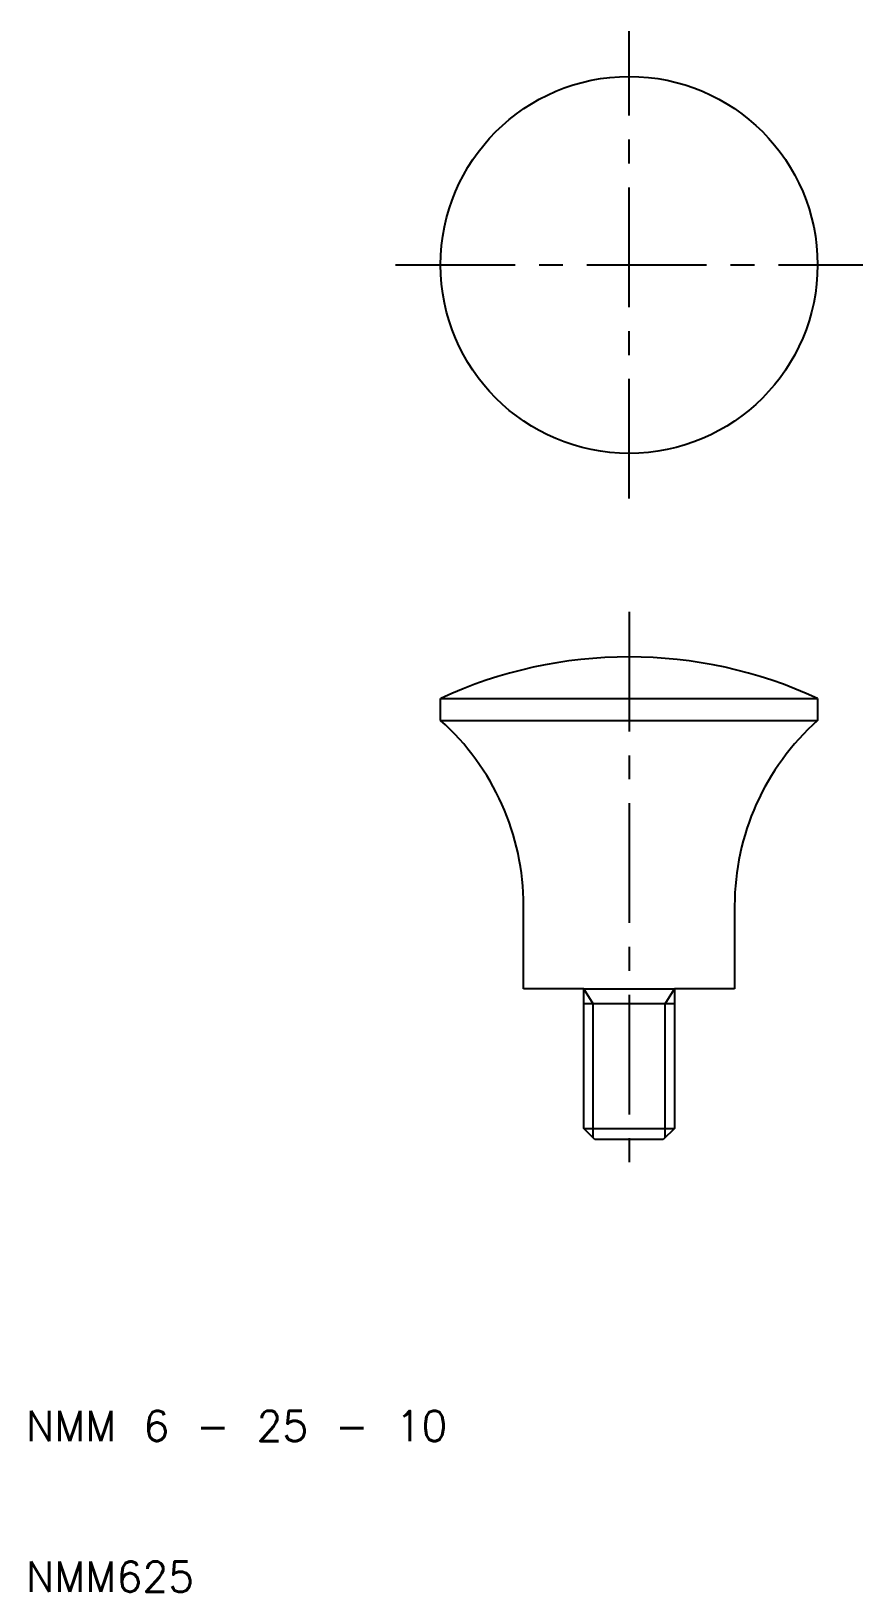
# Model space of a CAD drawing. Extents: x 10 to 66, y 10 to 114.
import ezdxf

# ---------------------------------------------------------------- set-up
doc = ezdxf.new("R2010")
doc.units = 0
doc.header["$LTSCALE"] = 0.25
doc.linetypes.add('CENTER', pattern=[50.8, 31.75, -6.35, 6.35, -6.35])
doc.layers.get('0').update_dxf_attribs({"linetype": 'CONTINUOUS'})
doc.layers.add('CENTER', color=1, linetype='CENTER')
doc.styles.get("Standard").update_dxf_attribs({"font": 'txt.shx', "bigfont": 'extfont.shx'})

msp = doc.modelspace()

# ---------------------------------------------------------------- linework, layer by layer
at = {"color": 7, "linetype": 'CONTINUOUS'}
for p, q in [((37.5, 69.25), (62.5, 69.25)), ((37.5, 67.78), (37.5, 69.25)), ((62.5, 69.25), (62.5, 67.78)), ((37.5, 67.78), (62.5, 67.78)), ((43, 50), (43, 55.5)), ((57, 55.5), (57, 50)), ((47, 50), (43, 50)), ((47, 40.73), (47, 50)), ((47, 50), (53, 50)), ((53, 50), (53, 40.73)), ((57, 50), (53, 50)), ((53, 49), (47, 49)), ((47, 40.73), (53, 40.73)), ((47.73, 40), (47, 40.73)), ((53, 40.73), (52.27, 40)), ((52.27, 40), (47.73, 40))]:
    msp.add_line(p, q, dxfattribs=at)
at = {"color": 3, "linetype": 'CONTINUOUS'}
for p, q in [((47.61, 49), (47, 50)), ((52.39, 49), (53, 50)), ((47.61, 40.12), (47.61, 49)), ((52.39, 40.12), (52.39, 49))]:
    msp.add_line(p, q, dxfattribs=at)
at = {"color": 7, "linetype": 'CONTINUOUS'}
msp.add_circle((50, 98), 12.5, dxfattribs=at)
for centre, radius, start, end in [((50, 42.22), 29.78, 65.1852, 114.8148), ((26.53, 55.5), 16.47, 0, 48.242), ((73.47, 55.5), 16.47, 131.758, 180)]:
    msp.add_arc(centre, radius, start, end, dxfattribs=at)
at = {"layer": 'CENTER', "color": 1, "linetype": 'CENTER'}
for p, q in [((50, 82.5), (50, 113.5)), ((34.5, 98), (65.5, 98)), ((50, 75), (50, 37))]:
    msp.add_line(p, q, dxfattribs=at)

# ---------------------------------------------------------------- texts
at = {"color": 7, "linetype": 'CONTINUOUS'}
for s, p in [('NMM 6 - 25 - 10', (10, 20)), ('NMM625', (10, 10))]:
    msp.add_text(s, height=2, dxfattribs=at).set_placement(p)

doc.saveas('drawing.dxf')
